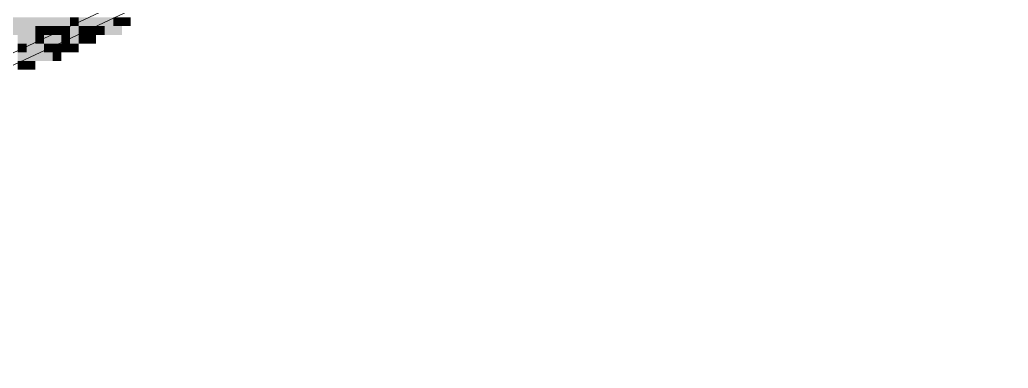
# Paper-space layout '03 3D Building and Roof' of a CAD drawing. Header units: millimetres. Extents: x 5 to 415, y 5 to 292.
# Drawn here: x 270.47 to 281.43, y 57.61 to 61.48 of the extents above; entities that cross this region are included whole.
import ezdxf

# ---------------------------------------------------------------- set-up
doc = ezdxf.new("R2010")
doc.units = ezdxf.units.MM
doc.layers.add('EXISTING', color=7, linetype='Continuous')
doc.layers.add('IMAGES', color=7, linetype='Continuous')

# ---------------------------------------------------------------- blocks, each defined once
blk = doc.blocks.new('SHEET_03')
at = {"layer": 'EXISTING', "color": 250, "lineweight": 9}
for p, q in [((329.731, 88.966), (263.229, 57.745)), ((263.229, 57.745), (303.505, 76.654)), ((303.505, 76.518), (263.229, 57.609))]:
    blk.add_line(p, q, dxfattribs=at)
at = {"layer": 'IMAGES', "color": 7}
for points in [[(268.905, 61.406), (270.833, 61.406), (268.905, 61.502), (270.833, 61.502)], [(268.905, 61.309), (270.64, 61.309), (268.905, 61.406), (270.64, 61.406)], [(270.64, 61.309), (270.736, 61.309), (270.64, 61.406), (270.736, 61.406)], [(270.736, 61.309), (270.833, 61.309), (270.736, 61.406), (270.833, 61.406)], [(270.833, 61.406), (271.025, 61.406), (270.833, 61.502), (271.025, 61.502)], [(270.833, 61.309), (270.929, 61.309), (270.833, 61.406), (270.929, 61.406)], [(270.929, 61.309), (271.025, 61.309), (270.929, 61.406), (271.025, 61.406)], [(271.025, 61.406), (271.122, 61.406), (271.025, 61.502), (271.122, 61.502)], [(271.025, 61.213), (271.122, 61.213), (271.025, 61.406), (271.122, 61.406)], [(271.122, 61.406), (271.507, 61.406), (271.122, 61.502), (271.507, 61.502)], [(271.122, 61.309), (271.218, 61.309), (271.122, 61.406), (271.218, 61.406)], [(271.218, 61.309), (271.315, 61.309), (271.218, 61.406), (271.315, 61.406)], [(271.315, 61.309), (271.411, 61.309), (271.315, 61.406), (271.411, 61.406)], [(271.411, 61.309), (271.604, 61.309), (271.411, 61.406), (271.604, 61.406)], [(271.507, 61.406), (271.604, 61.406), (271.507, 61.502), (271.604, 61.502)], [(271.604, 61.406), (271.7, 61.406), (271.604, 61.502), (271.7, 61.502)], [(270.447, 61.213), (270.64, 61.213), (270.447, 61.309), (270.64, 61.309)], [(270.64, 61.213), (270.736, 61.213), (270.64, 61.309), (270.736, 61.309)], [(270.736, 61.213), (270.929, 61.213), (270.736, 61.309), (270.929, 61.309)], [(270.929, 61.213), (271.025, 61.213), (270.929, 61.309), (271.025, 61.309)], [(271.122, 61.213), (271.218, 61.213), (271.122, 61.309), (271.218, 61.309)], [(271.218, 61.213), (271.315, 61.213), (271.218, 61.309), (271.315, 61.309)], [(270.447, 61.117), (270.544, 61.117), (270.447, 61.213), (270.544, 61.213)], [(270.544, 61.117), (270.736, 61.117), (270.544, 61.213), (270.736, 61.213)], [(270.736, 61.117), (270.833, 61.117), (270.736, 61.213), (270.833, 61.213)], [(270.833, 61.117), (270.929, 61.117), (270.833, 61.213), (270.929, 61.213)], [(270.929, 61.117), (271.025, 61.117), (270.929, 61.213), (271.025, 61.213)], [(271.025, 61.117), (271.122, 61.117), (271.025, 61.213), (271.122, 61.213)], [(270.447, 61.02), (270.64, 61.02), (270.447, 61.117), (270.64, 61.117)], [(270.64, 61.02), (270.833, 61.02), (270.64, 61.117), (270.833, 61.117)], [(270.833, 61.02), (270.929, 61.02), (270.833, 61.117), (270.929, 61.117)], [(270.447, 60.924), (270.544, 60.924), (270.447, 61.02), (270.544, 61.02)], [(270.544, 60.924), (270.64, 60.924), (270.544, 61.02), (270.64, 61.02)]]:
    blk.add_solid(points, dxfattribs=at)

psp = doc.layouts.new('03 3D Building and Roof')

# ---------------------------------------------------------------- block references
psp.add_blockref('SHEET_03', (0, 0))

doc.saveas('drawing.dxf')
